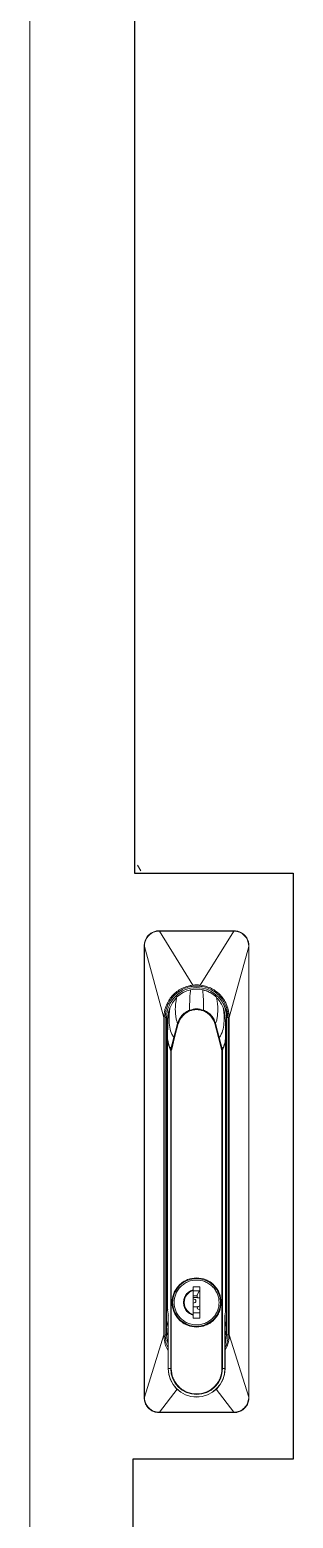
# Model space of a CAD drawing. Header units: millimetres. Extents: x 0 to 60, y -18 to 180.
# Drawn here: x 0 to 8.8, y 80.54 to 130.27 of the extents above; entities that cross this region are included whole.
import ezdxf

# ---------------------------------------------------------------- set-up
doc = ezdxf.new("R2010")
doc.units = ezdxf.units.MM

msp = doc.modelspace()

# ---------------------------------------------------------------- linework, layer by layer
at = {"lineweight": 5}
msp.add_line((0, 179), (0, 0), dxfattribs=at)
for p, q in [((3.499, 176.623), (3.499, 102.092)), ((3.499, 102.092), (8.798, 102.092)), ((8.798, 102.092), (8.798, 82.518)), ((8.798, 82.518), (3.44, 82.518)), ((3.44, 82.518), (3.44, 15.159))]:
    msp.add_line(p, q)
at = {"color": 0, "lineweight": 5}
for p, q in [((3.603, 102.358), (3.71, 102.173)), ((4.33, 100.171), (4.321, 100.171)), ((4.321, 100.171), (4.33, 100.171)), ((4.321, 100.157), (4.33, 100.157)), ((4.33, 100.171), (4.33, 100.157)), ((4.33, 100.171), (6.813, 100.171)), ((5.45, 98.354), (4.33, 100.157)), ((4.33, 100.157), (6.813, 100.157)), ((6.813, 100.157), (5.692, 98.354)), ((6.813, 100.171), (6.821, 100.171)), ((6.813, 100.157), (6.822, 100.157)), ((3.821, 99.649), (3.821, 99.671)), ((3.821, 99.649), (3.827, 99.649)), ((3.821, 84.59), (3.821, 99.649)), ((3.827, 99.649), (3.829, 99.671)), ((3.827, 99.649), (4.481, 97.271)), ((3.827, 84.59), (3.827, 99.649)), ((7.315, 99.649), (6.661, 97.271)), ((7.315, 99.649), (7.314, 99.671)), ((7.315, 99.649), (7.315, 84.59)), ((7.321, 99.649), (7.315, 99.649)), ((7.321, 99.671), (7.321, 99.649)), ((7.321, 99.649), (7.321, 84.59)), ((5.174, 98.133), (5.138, 98.113)), ((6.006, 98.112), (5.969, 98.133)), ((4.481, 86.671), (4.481, 97.271)), ((4.521, 86.671), (4.521, 97.271)), ((4.521, 97.271), (4.571, 97.271)), ((4.571, 86.671), (4.571, 97.271)), ((4.571, 97.271), (4.591, 96.988)), ((4.591, 96.988), (4.591, 88.381)), ((4.936, 97.074), (4.814, 96.604)), ((4.837, 96.598), (4.961, 97.067)), ((6.181, 97.067), (6.306, 96.598)), ((6.329, 96.604), (6.207, 97.074)), ((6.521, 97.271), (6.51, 97.333)), ((6.521, 97.271), (6.521, 97.271)), ((6.524, 97.246), (6.521, 97.271)), ((6.536, 96.956), (6.551, 96.988)), ((6.551, 96.988), (6.571, 97.271)), ((6.551, 88.381), (6.551, 96.988)), ((6.571, 97.271), (6.571, 86.671)), ((6.571, 97.271), (6.621, 97.271)), ((6.621, 97.271), (6.621, 86.671)), ((6.661, 97.271), (6.661, 86.671)), ((4.814, 96.604), (4.716, 96.225)), ((4.74, 96.219), (4.837, 96.598)), ((6.306, 96.598), (6.402, 96.219)), ((6.427, 96.225), (6.329, 96.604)), ((4.602, 96.473), (4.602, 96.462)), ((4.602, 96.471), (4.602, 87.577)), ((4.602, 96.462), (4.707, 96.188)), ((4.602, 96.462), (4.603, 96.452)), ((4.603, 96.452), (4.704, 96.183)), ((4.603, 87.62), (4.603, 96.452)), ((4.704, 96.183), (4.707, 96.188)), ((4.706, 96.157), (4.706, 85.541)), ((4.725, 96.157), (4.706, 96.157)), ((4.707, 96.188), (4.716, 96.225)), ((4.725, 96.157), (4.74, 96.219)), ((4.725, 85.541), (4.725, 96.157)), ((6.402, 96.219), (6.418, 96.157)), ((6.418, 96.157), (6.418, 85.541)), ((6.427, 96.225), (6.436, 96.188)), ((6.436, 96.188), (6.439, 96.183)), ((6.437, 85.541), (6.437, 96.157)), ((6.54, 96.452), (6.439, 96.183)), ((6.54, 96.452), (6.541, 96.462)), ((6.54, 87.62), (6.54, 96.452)), ((6.541, 96.462), (6.541, 96.473)), ((6.541, 87.577), (6.541, 96.471)), ((4.591, 88.381), (4.571, 88.381)), ((4.591, 88.381), (4.591, 88.361)), ((4.591, 88.381), (4.602, 88.381)), ((4.591, 88.361), (4.602, 88.361)), ((5.461, 88.276), (5.681, 88.276)), ((5.461, 88.174), (5.461, 88.276)), ((5.461, 88.141), (5.681, 88.141)), ((5.591, 87.993), (5.66, 88.141)), ((5.681, 88.276), (5.681, 87.226)), ((6.541, 88.381), (6.551, 88.381)), ((6.541, 88.361), (6.551, 88.361)), ((6.571, 88.381), (6.551, 88.381)), ((6.551, 88.361), (6.551, 88.381)), ((4.812, 88.001), (4.827, 88.001)), ((5.461, 87.971), (5.591, 87.971)), ((5.594, 87.921), (5.461, 87.921)), ((5.461, 87.871), (5.52, 87.847)), ((5.52, 87.754), (5.461, 87.731)), ((5.461, 87.604), (5.604, 87.604)), ((5.591, 87.931), (5.591, 87.993)), ((5.681, 87.911), (5.611, 87.911)), ((5.623, 87.617), (5.681, 87.641)), ((5.681, 87.501), (5.623, 87.524)), ((6.316, 88.001), (6.331, 88.001)), ((6.354, 87.877), (6.345, 87.866)), ((4.622, 87.14), (4.571, 86.921)), ((4.619, 87.371), (4.625, 87.267)), ((4.622, 87.34), (4.629, 87.321)), ((4.622, 87.321), (4.622, 85.541)), ((4.625, 85.541), (4.625, 87.267)), ((4.827, 87.501), (4.812, 87.501)), ((5.681, 87.401), (5.461, 87.401)), ((5.461, 87.226), (5.461, 87.328)), ((5.681, 87.226), (5.461, 87.226)), ((6.331, 87.501), (6.316, 87.501)), ((6.518, 87.267), (6.524, 87.371)), ((6.518, 85.541), (6.518, 87.267)), ((6.521, 87.289), (6.521, 87.321)), ((6.521, 85.541), (6.521, 87.289)), ((6.571, 86.921), (6.521, 87.14)), ((3.827, 84.59), (4.481, 86.671)), ((4.571, 86.671), (4.521, 86.671)), ((6.621, 86.671), (6.571, 86.671)), ((7.315, 84.59), (6.661, 86.671)), ((4.622, 85.541), (4.625, 85.541)), ((4.706, 85.541), (4.625, 85.541)), ((4.706, 85.541), (4.725, 85.541)), ((6.437, 85.541), (6.418, 85.541)), ((6.518, 85.541), (6.437, 85.541)), ((6.521, 85.541), (6.518, 85.541)), ((3.821, 84.571), (3.821, 84.59)), ((3.821, 84.59), (3.827, 84.59)), ((3.827, 84.59), (3.828, 84.57)), ((4.331, 84.083), (4.918, 84.852)), ((6.812, 84.083), (6.225, 84.852)), ((7.315, 84.59), (7.315, 84.57)), ((7.321, 84.59), (7.315, 84.59)), ((7.321, 84.59), (7.321, 84.571)), ((6.812, 84.083), (4.331, 84.083)), ((6.812, 84.071), (4.331, 84.071)), ((6.812, 84.083), (6.822, 84.083)), ((6.812, 84.071), (6.821, 84.071)), ((6.821, 84.071), (6.812, 84.071))]:
    msp.add_line(p, q, dxfattribs=at)
at = {"color": 0, "lineweight": 5, "flags": 128}
for points in [[(4.622, 86.357), (4.591, 86.476), (4.571, 86.671)], [(6.571, 86.671), (6.552, 86.476), (6.521, 86.357)]]:
    msp.add_lwpolyline(points, dxfattribs=at)
at = {"color": 0, "lineweight": 5}
msp.add_circle((5.571, 87.751), 0.8, dxfattribs=at)
for centre, radius, start, end in [((5.571, 97.271), 1, 0, 180), ((4.591, 88.341), 0.02, 90, 180), ((5.571, 87.751), 0.415, 105.3628, 254.6372), ((6.551, 88.341), 0.02, 0.0001, 90), ((5.571, 87.751), 0.8, 180, 269.7498), ((5.501, 87.801), 0.05, 291.9263, 68.0737), ((5.571, 87.751), 0.8, 269.7498, 2.2577), ((5.611, 87.931), 0.02, 180, 270), ((5.641, 87.571), 0.05, 111.9263, 248.0737), ((5.571, 87.751), 0.35, 251.6823, 288.3177), ((5.571, 85.541), 0.95, 180, 0), ((5.571, 85.541), 0.946, 180, 0), ((5.571, 85.541), 0.865, 180, 0)]:
    msp.add_arc(centre, radius, start, end, dxfattribs=at)
for centre, start_param, end_param in [((5.649, 87.561), 3.084478, 3.32439), ((5.494, 87.561), 6.100514, 6.340295)]:
    msp.add_ellipse(centre, major_axis=(1.047, 0), ratio=0.997268, start_param=start_param, end_param=end_param, dxfattribs=at)
for points, knots in [([(4.321, 100.171), (4.282, 100.168), (4.202, 100.162), (4.089, 100.119), (3.995, 100.055), (3.9, 99.954), (3.833, 99.822), (3.825, 99.714), (3.821, 99.671)], [0, 0, 0, 0, 0.150722, 0.307369, 0.455042, 0.58442, 0.836005, 1, 1, 1, 1]), ([(3.829, 99.671), (3.838, 99.735), (3.856, 99.862), (3.97, 100.022), (4.13, 100.134), (4.258, 100.15), (4.321, 100.157)], [0, 0, 0, 0, 0.250864, 0.500704, 0.750304, 1, 1, 1, 1]), ([(4.321, 100.157), (4.321, 100.159), (4.321, 100.163), (4.321, 100.167), (4.321, 100.17), (4.321, 100.17), (4.321, 100.171)], [0, 0, 0, 0, 0.261223, 0.502672, 0.740877, 1, 1, 1, 1]), ([(6.813, 100.171), (6.813, 100.17), (6.813, 100.17), (6.813, 100.167), (6.813, 100.163), (6.813, 100.159), (6.813, 100.157)], [0, 0, 0, 0, 0.243924, 0.499865, 0.755878, 1, 1, 1, 1]), ([(7.321, 99.671), (7.318, 99.718), (7.311, 99.798), (7.262, 99.916), (7.178, 100.035), (7.053, 100.122), (6.925, 100.165), (6.855, 100.169), (6.821, 100.171)], [0, 0, 0, 0, 0.181717, 0.304543, 0.485421, 0.735181, 0.870545, 1, 1, 1, 1]), ([(6.821, 100.171), (6.821, 100.17), (6.821, 100.17), (6.822, 100.167), (6.822, 100.163), (6.822, 100.159), (6.822, 100.157)], [0, 0, 0, 0, 0.259118, 0.497316, 0.738772, 1, 1, 1, 1]), ([(6.822, 100.157), (6.885, 100.15), (7.013, 100.134), (7.173, 100.022), (7.286, 99.862), (7.305, 99.735), (7.314, 99.671)], [0, 0, 0, 0, 0.249656, 0.499262, 0.749132, 1, 1, 1, 1]), ([(3.821, 99.671), (3.822, 99.671), (3.822, 99.671), (3.823, 99.671), (3.825, 99.671), (3.827, 99.671), (3.829, 99.671)], [0, 0, 0, 0, 0.241509, 0.47885, 0.733201, 1, 1, 1, 1]), ([(7.321, 99.671), (7.321, 99.671), (7.321, 99.671), (7.32, 99.671), (7.317, 99.671), (7.315, 99.671), (7.314, 99.671)], [0, 0, 0, 0, 0.247003, 0.5, 0.752997, 1, 1, 1, 1]), ([(4.481, 97.271), (4.485, 97.331), (4.494, 97.514), (4.579, 97.749), (4.748, 98.003), (4.979, 98.21), (5.248, 98.324), (5.41, 98.348), (5.45, 98.354)], [0, 0, 0, 0, 0.115044, 0.346127, 0.460247, 0.690954, 0.92232, 1, 1, 1, 1]), ([(4.521, 97.271), (4.525, 97.335), (4.532, 97.467), (4.59, 97.662), (4.687, 97.85), (4.824, 98.018), (4.992, 98.155), (5.18, 98.252), (5.375, 98.309), (5.571, 98.327), (5.767, 98.309), (5.963, 98.252), (6.151, 98.155), (6.319, 98.018), (6.456, 97.85), (6.553, 97.662), (6.611, 97.467), (6.618, 97.335), (6.621, 97.271)], [0, 0, 0, 0, 0.058258, 0.120006, 0.18432, 0.25, 0.31568, 0.379994, 0.441742, 0.5, 0.558258, 0.620006, 0.68432, 0.75, 0.81568, 0.879994, 0.941742, 1, 1, 1, 1]), ([(5.368, 98.198), (5.282, 98.173), (5.11, 98.122), (4.973, 98.006), (4.905, 97.947)], [0, 0, 0, 0, 0.5, 1, 1, 1, 1]), ([(5.098, 98.091), (5.076, 98.079), (5.005, 98.041), (4.946, 97.986), (4.905, 97.948)], [0, 0, 0, 0, 0.310126, 1, 1, 1, 1]), ([(5.174, 98.133), (5.172, 98.133), (5.169, 98.131), (5.166, 98.13), (5.165, 98.129), (5.164, 98.129), (5.164, 98.129)], [0, 0, 0, 0, 0.257452, 0.520922, 0.763713, 1, 1, 1, 1]), ([(5.167, 98.129), (5.167, 98.129), (5.166, 98.13), (5.165, 98.129), (5.165, 98.129)], [0, 0, 0, 0, 0.061443, 1, 1, 1, 1]), ([(5.367, 98.191), (5.367, 98.19), (5.367, 98.188), (5.361, 98.114), (5.345, 97.955), (5.338, 97.723), (5.338, 97.585), (5.339, 97.517)], [0, 0, 0, 0, 0.0519572, 0.1811289, 0.4459829, 0.7273258, 1, 1, 1, 1]), ([(5.45, 98.354), (5.47, 98.356), (5.5, 98.359), (5.54, 98.36), (5.565, 98.361), (5.586, 98.361), (5.616, 98.36), (5.651, 98.358), (5.682, 98.355), (5.692, 98.354)], [0, 0, 0, 0, 0.248054, 0.372046, 0.496041, 0.558031, 0.620024, 0.868066, 1, 1, 1, 1]), ([(5.692, 98.354), (5.809, 98.33), (5.986, 98.294), (6.247, 98.14), (6.425, 97.968), (6.583, 97.707), (6.653, 97.484), (6.66, 97.317), (6.661, 97.271)], [0, 0, 0, 0, 0.223591, 0.337758, 0.568488, 0.682835, 0.913147, 1, 1, 1, 1]), ([(5.775, 98.199), (5.775, 98.199), (5.775, 98.197), (5.782, 98.116), (5.798, 97.954), (5.805, 97.723), (5.804, 97.585), (5.804, 97.517)], [0, 0, 0, 0, 0.1295286, 0.2481311, 0.4913141, 0.7496367, 1, 1, 1, 1]), ([(5.943, 98.146), (5.943, 98.146), (5.942, 98.146), (5.941, 98.147), (5.934, 98.15), (5.928, 98.152), (5.922, 98.155), (5.922, 98.155), (5.922, 98.155), (5.922, 98.155), (5.921, 98.155), (5.919, 98.156), (5.908, 98.16), (5.861, 98.178), (5.814, 98.19), (5.775, 98.199)], [0, 0, 0, 0, 0.0161416, 0.0230275, 0.0296667, 0.135597, 0.1356028, 0.1356545, 0.135803, 0.136373, 0.138605, 0.1474368, 0.1825713, 0.3227212, 1, 1, 1, 1]), ([(6.238, 97.947), (6.17, 98.006), (6.033, 98.122), (5.861, 98.173), (5.775, 98.198)], [0, 0, 0, 0, 0.5, 1, 1, 1, 1]), ([(5.954, 98.141), (5.953, 98.141), (5.951, 98.142), (5.948, 98.143), (5.945, 98.145), (5.943, 98.146)], [0, 0, 0, 0, 0.172326, 0.500381, 1, 1, 1, 1]), ([(5.969, 98.133), (5.967, 98.135), (5.962, 98.137), (5.956, 98.14), (5.954, 98.141)], [0, 0, 0, 0, 0.502146, 1, 1, 1, 1]), ([(5.979, 98.129), (5.978, 98.129), (5.978, 98.129), (5.977, 98.13), (5.974, 98.131), (5.971, 98.133), (5.969, 98.133)], [0, 0, 0, 0, 0.2364024, 0.4690708, 0.7333272, 1, 1, 1, 1]), ([(6.238, 97.948), (6.198, 97.985), (6.139, 98.039), (6.069, 98.077), (6.046, 98.089)], [0, 0, 0, 0, 0.673802, 1, 1, 1, 1]), ([(4.643, 97.471), (4.642, 97.468), (4.641, 97.464), (4.635, 97.43), (4.628, 97.38), (4.621, 97.317), (4.619, 97.273), (4.618, 97.251)], [0, 0, 0, 0, 0.2005389, 0.4010397, 0.6025037, 0.8057968, 1, 1, 1, 1]), ([(4.681, 97.604), (4.671, 97.575), (4.657, 97.534), (4.644, 97.478), (4.638, 97.45), (4.637, 97.44), (4.637, 97.44)], [0, 0, 0, 0, 0.572428, 0.808226, 0.999957, 1, 1, 1, 1]), ([(4.678, 97.58), (4.676, 97.559), (4.669, 97.513), (4.654, 97.377), (4.645, 97.186), (4.668, 96.953), (4.726, 96.733), (4.79, 96.639), (4.814, 96.604)], [0, 0, 0, 0, 0.114315, 0.253536, 0.405646, 0.641725, 0.864264, 1, 1, 1, 1]), ([(4.902, 97.929), (4.855, 97.877), (4.761, 97.773), (4.706, 97.644), (4.678, 97.58)], [0, 0, 0, 0, 0.500379, 1, 1, 1, 1]), ([(4.681, 97.602), (4.681, 97.603), (4.681, 97.604), (4.681, 97.599), (4.679, 97.583), (4.678, 97.58)], [0, 0, 0, 0, 0.2627277, 0.876572, 1, 1, 1, 1]), ([(4.902, 97.925), (4.899, 97.908), (4.893, 97.869), (4.875, 97.757), (4.855, 97.573), (4.866, 97.369), (4.897, 97.181), (4.923, 97.108), (4.936, 97.074)], [0, 0, 0, 0, 0.113218, 0.253554, 0.403639, 0.714265, 0.863732, 1, 1, 1, 1]), ([(4.904, 97.94), (4.904, 97.941), (4.904, 97.943), (4.902, 97.929), (4.902, 97.925)], [0, 0, 0, 0, 0.737396, 1, 1, 1, 1]), ([(5.339, 97.517), (5.295, 97.497), (5.212, 97.459), (5.099, 97.365), (4.997, 97.241), (4.957, 97.131), (4.936, 97.074)], [0, 0, 0, 0, 0.231292, 0.439388, 0.705621, 1, 1, 1, 1]), ([(4.961, 97.067), (4.98, 97.118), (5.019, 97.223), (5.12, 97.349), (5.232, 97.441), (5.312, 97.477), (5.348, 97.494)], [0, 0, 0, 0, 0.275546, 0.560393, 0.801082, 1, 1, 1, 1]), ([(5.804, 97.517), (5.726, 97.538), (5.571, 97.581), (5.416, 97.538), (5.339, 97.517)], [0, 0, 0, 0, 0.502872, 1, 1, 1, 1]), ([(5.339, 97.517), (5.339, 97.516), (5.34, 97.513), (5.343, 97.507), (5.345, 97.501), (5.347, 97.496), (5.348, 97.494)], [0, 0, 0, 0, 0.246226, 0.5, 0.753774, 1, 1, 1, 1]), ([(5.348, 97.494), (5.422, 97.515), (5.571, 97.558), (5.72, 97.515), (5.795, 97.494)], [0, 0, 0, 0, 0.497131, 1, 1, 1, 1]), ([(5.804, 97.517), (5.804, 97.515), (5.803, 97.513), (5.8, 97.507), (5.798, 97.5), (5.796, 97.496), (5.795, 97.494)], [0, 0, 0, 0, 0.250161, 0.505298, 0.757666, 1, 1, 1, 1]), ([(5.795, 97.494), (5.831, 97.477), (5.91, 97.44), (6.023, 97.349), (6.124, 97.223), (6.162, 97.119), (6.181, 97.067)], [0, 0, 0, 0, 0.199371, 0.439592, 0.722738, 1, 1, 1, 1]), ([(6.207, 97.074), (6.186, 97.131), (6.146, 97.241), (6.044, 97.365), (5.931, 97.459), (5.848, 97.497), (5.804, 97.517)], [0, 0, 0, 0, 0.2944185, 0.5606602, 0.7686653, 1, 1, 1, 1]), ([(6.241, 97.925), (6.244, 97.908), (6.25, 97.869), (6.268, 97.757), (6.287, 97.573), (6.277, 97.369), (6.246, 97.181), (6.219, 97.108), (6.207, 97.074)], [0, 0, 0, 0, 0.113219, 0.253555, 0.403639, 0.714265, 0.863732, 1, 1, 1, 1]), ([(6.239, 97.94), (6.239, 97.941), (6.238, 97.943), (6.241, 97.929), (6.241, 97.925)], [0, 0, 0, 0, 0.7373011, 1, 1, 1, 1]), ([(6.465, 97.58), (6.437, 97.644), (6.382, 97.773), (6.288, 97.877), (6.241, 97.929)], [0, 0, 0, 0, 0.499621, 1, 1, 1, 1]), ([(6.465, 97.58), (6.467, 97.559), (6.474, 97.513), (6.489, 97.377), (6.498, 97.186), (6.475, 96.953), (6.417, 96.733), (6.353, 96.639), (6.329, 96.604)], [0, 0, 0, 0, 0.1143155, 0.2535364, 0.4056461, 0.6417254, 0.864264, 1, 1, 1, 1]), ([(6.519, 97.335), (6.519, 97.337), (6.519, 97.339), (6.521, 97.324), (6.521, 97.326), (6.521, 97.328), (6.52, 97.331), (6.52, 97.335), (6.519, 97.34), (6.518, 97.347), (6.516, 97.362), (6.511, 97.399), (6.496, 97.491), (6.476, 97.557), (6.462, 97.604)], [0, 0, 0, 0, 0.2744, 0.365533, 0.381231, 0.394351, 0.405828, 0.41151, 0.417488, 0.43127, 0.44878, 0.496965, 0.638275, 1, 1, 1, 1]), ([(6.462, 97.602), (6.462, 97.603), (6.462, 97.604), (6.462, 97.599), (6.464, 97.583), (6.465, 97.58)], [0, 0, 0, 0, 0.258266, 0.875831, 1, 1, 1, 1]), ([(6.471, 97.74), (6.504, 97.666), (6.571, 97.517), (6.581, 97.354), (6.586, 97.271)], [0, 0, 0, 0, 0.492711, 1, 1, 1, 1]), ([(4.579, 97.168), (4.577, 97.175), (4.575, 97.182), (4.575, 97.19), (4.575, 97.191), (4.574, 97.194), (4.574, 97.203), (4.573, 97.22), (4.572, 97.249), (4.571, 97.302), (4.574, 97.345), (4.577, 97.373)], [0, 0, 0, 0, 0.106262, 0.107792, 0.110546, 0.119727, 0.152783, 0.249281, 0.374556, 0.579136, 1, 1, 1, 1]), ([(4.618, 97.251), (4.618, 97.253), (4.618, 97.259), (4.617, 97.264), (4.616, 97.265), (4.614, 97.253), (4.612, 97.214), (4.609, 97.133), (4.606, 96.919), (4.604, 96.717), (4.602, 96.564)], [0, 0, 0, 0, 0.014425, 0.034202, 0.080155, 0.140053, 0.22065, 0.337213, 0.498892, 1, 1, 1, 1]), ([(4.936, 97.074), (4.938, 97.074), (4.94, 97.073), (4.947, 97.071), (4.954, 97.069), (4.959, 97.067), (4.961, 97.067)], [0, 0, 0, 0, 0.247577, 0.502788, 0.75653, 1, 1, 1, 1]), ([(6.207, 97.074), (6.205, 97.074), (6.202, 97.073), (6.196, 97.071), (6.189, 97.069), (6.184, 97.067), (6.181, 97.067)], [0, 0, 0, 0, 0.245517, 0.5, 0.754483, 1, 1, 1, 1]), ([(6.54, 96.564), (6.539, 96.72), (6.537, 96.926), (6.533, 97.142), (6.531, 97.221), (6.529, 97.256), (6.527, 97.266), (6.526, 97.264), (6.525, 97.257), (6.525, 97.251), (6.524, 97.248), (6.524, 97.246)], [0, 0, 0, 0, 0.509342, 0.672287, 0.786489, 0.864113, 0.922587, 0.967164, 0.986497, 0.993791, 1, 1, 1, 1]), ([(6.571, 97.271), (6.571, 97.188), (6.57, 97.104), (6.541, 97.026), (6.54, 97.025)], [0, 0, 0, 0, 0.97984, 1, 1, 1, 1]), ([(4.602, 96.564), (4.615, 96.495), (4.633, 96.395), (4.675, 96.282), (4.703, 96.244), (4.716, 96.225)], [0, 0, 0, 0, 0.528719, 0.768791, 1, 1, 1, 1]), ([(4.602, 96.564), (4.602, 96.549), (4.602, 96.519), (4.602, 96.488), (4.602, 96.473)], [0, 0, 0, 0, 0.499999, 1, 1, 1, 1]), ([(4.814, 96.604), (4.816, 96.604), (4.819, 96.603), (4.824, 96.602), (4.831, 96.6), (4.835, 96.599), (4.837, 96.598)], [0, 0, 0, 0, 0.2502364, 0.5046584, 0.7566605, 1, 1, 1, 1]), ([(6.329, 96.604), (6.327, 96.604), (6.324, 96.603), (6.319, 96.602), (6.313, 96.6), (6.308, 96.599), (6.306, 96.598)], [0, 0, 0, 0, 0.245034, 0.497646, 0.751482, 1, 1, 1, 1]), ([(6.427, 96.225), (6.44, 96.244), (6.468, 96.282), (6.51, 96.395), (6.528, 96.495), (6.54, 96.564)], [0, 0, 0, 0, 0.2312091, 0.4712806, 1, 1, 1, 1]), ([(6.54, 96.564), (6.541, 96.549), (6.541, 96.519), (6.541, 96.488), (6.541, 96.473)], [0, 0, 0, 0, 0.499999, 1, 1, 1, 1]), ([(4.704, 96.183), (4.705, 96.183), (4.705, 96.18), (4.706, 96.171), (4.706, 96.163), (4.706, 96.157)], [0, 0, 0, 0, 0.067391, 0.380475, 1, 1, 1, 1]), ([(4.707, 96.188), (4.707, 96.187), (4.709, 96.186), (4.712, 96.182), (4.718, 96.173), (4.722, 96.164), (4.725, 96.157)], [0, 0, 0, 0, 0.122213, 0.213472, 0.45482, 1, 1, 1, 1]), ([(4.716, 96.225), (4.718, 96.224), (4.721, 96.224), (4.727, 96.222), (4.733, 96.22), (4.738, 96.219), (4.74, 96.219)], [0, 0, 0, 0, 0.246164, 0.5, 0.753836, 1, 1, 1, 1]), ([(6.427, 96.225), (6.425, 96.224), (6.422, 96.224), (6.416, 96.222), (6.41, 96.22), (6.405, 96.219), (6.402, 96.219)], [0, 0, 0, 0, 0.246208, 0.50006, 0.75388, 1, 1, 1, 1]), ([(6.418, 96.157), (6.421, 96.163), (6.424, 96.169), (6.428, 96.177), (6.429, 96.18), (6.431, 96.182), (6.432, 96.182), (6.432, 96.182), (6.432, 96.183), (6.433, 96.184), (6.434, 96.186), (6.436, 96.187), (6.436, 96.188)], [0, 0, 0, 0, 0.477046, 0.514947, 0.695208, 0.739344, 0.751442, 0.755007, 0.756919, 0.82511, 0.901139, 1, 1, 1, 1]), ([(6.436, 96.188), (6.454, 96.232), (6.49, 96.321), (6.524, 96.415), (6.541, 96.462)], [0, 0, 0, 0, 0.499214, 1, 1, 1, 1]), ([(6.437, 96.157), (6.437, 96.162), (6.437, 96.17), (6.437, 96.18), (6.438, 96.183), (6.439, 96.183)], [0, 0, 0, 0, 0.548021, 0.923182, 1, 1, 1, 1]), ([(6.391, 87.751), (6.38, 87.854), (6.364, 88.012), (6.261, 88.203), (6.156, 88.335), (6.024, 88.441), (5.833, 88.54), (5.571, 88.59), (5.31, 88.54), (5.119, 88.441), (4.987, 88.335), (4.882, 88.203), (4.779, 88.012), (4.762, 87.854), (4.751, 87.751)], [0, 0, 0, 0, 0.119728, 0.18418, 0.25, 0.31582, 0.380272, 0.5, 0.619728, 0.68418, 0.75, 0.81582, 0.880272, 1, 1, 1, 1]), ([(5.571, 88.501), (5.477, 88.491), (5.332, 88.475), (5.157, 88.382), (5.037, 88.285), (4.94, 88.165), (4.849, 87.99), (4.803, 87.751), (4.849, 87.511), (4.94, 87.337), (5.037, 87.216), (5.157, 87.12), (5.332, 87.026), (5.477, 87.011), (5.571, 87.001)], [0, 0, 0, 0, 0.119728, 0.18418, 0.25, 0.31582, 0.380272, 0.5, 0.619728, 0.68418, 0.75, 0.81582, 0.880272, 1, 1, 1, 1]), ([(5.461, 87.328), (5.417, 87.344), (5.327, 87.376), (5.219, 87.479), (5.15, 87.608), (5.127, 87.751), (5.15, 87.893), (5.219, 88.023), (5.327, 88.125), (5.417, 88.158), (5.461, 88.174)], [0, 0, 0, 0, 0.121553, 0.25, 0.378447, 0.5, 0.621553, 0.75, 0.878447, 1, 1, 1, 1]), ([(5.461, 87.35), (5.461, 87.424), (5.461, 87.583), (5.461, 87.858), (5.461, 88.065), (5.461, 88.166), (5.461, 88.187)], [0, 0, 0, 0, 0.276681, 0.597627, 0.918573, 1, 1, 1, 1]), ([(5.461, 88.151), (5.461, 88.155), (5.461, 88.162), (5.461, 88.17), (5.461, 88.174)], [0, 0, 0, 0, 0.599472, 1, 1, 1, 1]), ([(5.461, 87.35), (5.461, 87.426), (5.461, 87.578), (5.461, 87.837), (5.461, 88.03), (5.461, 88.127), (5.461, 88.151)], [0, 0, 0, 0, 0.300194, 0.600388, 0.900582, 1, 1, 1, 1]), ([(5.571, 87.001), (5.666, 87.011), (5.811, 87.026), (5.986, 87.12), (6.106, 87.216), (6.203, 87.337), (6.294, 87.511), (6.34, 87.751), (6.294, 87.99), (6.203, 88.165), (6.106, 88.285), (5.986, 88.382), (5.811, 88.475), (5.666, 88.491), (5.571, 88.501)], [0, 0, 0, 0, 0.119728, 0.18418, 0.25, 0.31582, 0.380272, 0.5, 0.619728, 0.68418, 0.75, 0.81582, 0.880272, 1, 1, 1, 1]), ([(4.571, 87.771), (4.573, 87.7), (4.575, 87.609), (4.606, 87.525), (4.612, 87.506)], [0, 0, 0, 0, 0.7839665, 1, 1, 1, 1]), ([(4.751, 87.751), (4.762, 87.648), (4.779, 87.489), (4.882, 87.298), (4.987, 87.167), (5.119, 87.06), (5.31, 86.961), (5.571, 86.911), (5.833, 86.961), (6.024, 87.06), (6.156, 87.167), (6.261, 87.298), (6.364, 87.489), (6.38, 87.648), (6.391, 87.751)], [0, 0, 0, 0, 0.119728, 0.18418, 0.25, 0.31582, 0.380272, 0.5, 0.619728, 0.68418, 0.75, 0.81582, 0.880272, 1, 1, 1, 1]), ([(6.571, 87.771), (6.57, 87.7), (6.568, 87.609), (6.537, 87.525), (6.531, 87.506)], [0, 0, 0, 0, 0.781566, 1, 1, 1, 1]), ([(4.625, 87.267), (4.624, 87.283), (4.623, 87.306), (4.622, 87.331), (4.622, 87.34), (4.622, 87.341), (4.622, 87.342), (4.622, 87.342), (4.622, 87.342), (4.622, 87.341), (4.622, 87.341)], [0, 0, 0, 0, 0.603108, 0.916072, 0.964109, 0.972464, 0.979764, 0.986425, 0.992983, 1, 1, 1, 1]), ([(4.622, 87.34), (4.622, 87.341), (4.622, 87.341), (4.622, 87.341), (4.622, 87.341), (4.622, 87.341), (4.622, 87.34)], [0, 0, 0, 0, 0.322991, 0.5, 0.677009, 1, 1, 1, 1]), ([(5.461, 87.328), (5.461, 87.332), (5.461, 87.34), (5.461, 87.347), (5.461, 87.35)], [0, 0, 0, 0, 0.601188, 1, 1, 1, 1]), ([(6.518, 87.282), (6.518, 87.286), (6.519, 87.303), (6.52, 87.322), (6.521, 87.338), (6.521, 87.341), (6.521, 87.342), (6.521, 87.342), (6.521, 87.342), (6.521, 87.341), (6.521, 87.34), (6.521, 87.332), (6.52, 87.307), (6.519, 87.283), (6.518, 87.267)], [0, 0, 0, 0, 0.087571, 0.3474514, 0.4252628, 0.4355886, 0.4397537, 0.443493, 0.4470833, 0.4508344, 0.4598013, 0.4860308, 0.6558383, 1, 1, 1, 1]), ([(6.521, 87.34), (6.521, 87.341), (6.521, 87.342), (6.521, 87.343), (6.52, 87.342), (6.52, 87.342)], [0, 0, 0, 0, 0.293812, 0.606023, 1, 1, 1, 1]), ([(4.622, 86.137), (4.62, 86.14), (4.551, 86.244), (4.495, 86.429), (4.485, 86.611), (4.481, 86.671)], [0, 0, 0, 0, 0.017927, 0.674344, 1, 1, 1, 1]), ([(4.622, 86.233), (4.613, 86.25), (4.571, 86.326), (4.533, 86.475), (4.525, 86.607), (4.521, 86.671)], [0, 0, 0, 0, 0.127778, 0.57657, 1, 1, 1, 1]), ([(4.622, 86.623), (4.61, 86.657), (4.578, 86.753), (4.574, 86.855), (4.571, 86.921)], [0, 0, 0, 0, 0.353458, 1, 1, 1, 1]), ([(6.571, 86.921), (6.569, 86.855), (6.565, 86.753), (6.533, 86.657), (6.521, 86.623)], [0, 0, 0, 0, 0.646542, 1, 1, 1, 1]), ([(6.661, 86.671), (6.658, 86.593), (6.649, 86.411), (6.568, 86.246), (6.521, 86.152)], [0, 0, 0, 0, 0.426731, 1, 1, 1, 1]), ([(6.621, 86.671), (6.618, 86.607), (6.61, 86.475), (6.572, 86.326), (6.53, 86.25), (6.521, 86.233)], [0, 0, 0, 0, 0.42343, 0.872222, 1, 1, 1, 1]), ([(6.418, 85.541), (6.407, 85.434), (6.389, 85.27), (6.284, 85.073), (6.175, 84.938), (6.039, 84.828), (5.842, 84.725), (5.571, 84.673), (5.301, 84.725), (5.104, 84.828), (4.968, 84.938), (4.859, 85.073), (4.753, 85.27), (4.736, 85.434), (4.725, 85.541)], [0, 0, 0, 0, 0.119728, 0.18418, 0.25, 0.31582, 0.380272, 0.5, 0.619728, 0.68418, 0.75, 0.81582, 0.880272, 1, 1, 1, 1]), ([(3.821, 84.571), (3.822, 84.571), (3.822, 84.571), (3.823, 84.57), (3.825, 84.57), (3.827, 84.57), (3.828, 84.57)], [0, 0, 0, 0, 0.2471311, 0.5, 0.7528689, 1, 1, 1, 1]), ([(3.821, 84.571), (3.825, 84.524), (3.831, 84.45), (3.873, 84.343), (3.927, 84.257), (4.006, 84.178), (4.099, 84.118), (4.208, 84.078), (4.284, 84.073), (4.321, 84.071)], [0, 0, 0, 0, 0.177898, 0.282755, 0.436051, 0.563148, 0.707823, 0.858639, 1, 1, 1, 1]), ([(4.321, 84.083), (4.258, 84.091), (4.13, 84.106), (3.969, 84.219), (3.856, 84.379), (3.838, 84.506), (3.828, 84.57)], [0, 0, 0, 0, 0.24977, 0.499352, 0.749138, 1, 1, 1, 1]), ([(6.821, 84.071), (6.862, 84.074), (6.946, 84.08), (7.063, 84.127), (7.16, 84.196), (7.243, 84.292), (7.308, 84.416), (7.317, 84.519), (7.321, 84.571)], [0, 0, 0, 0, 0.155662, 0.320777, 0.475455, 0.606982, 0.802599, 1, 1, 1, 1]), ([(7.315, 84.57), (7.305, 84.506), (7.287, 84.379), (7.174, 84.219), (7.013, 84.106), (6.885, 84.091), (6.822, 84.083)], [0, 0, 0, 0, 0.2508305, 0.5006114, 0.7501927, 1, 1, 1, 1]), ([(7.321, 84.571), (7.321, 84.571), (7.321, 84.571), (7.32, 84.57), (7.318, 84.57), (7.316, 84.57), (7.315, 84.57)], [0, 0, 0, 0, 0.242089, 0.479639, 0.733698, 1, 1, 1, 1]), ([(6.812, 84.071), (6.812, 84.071), (6.812, 84.071), (6.812, 84.074), (6.812, 84.078), (6.812, 84.081), (6.812, 84.083)], [0, 0, 0, 0, 0.2446189, 0.5, 0.7553811, 1, 1, 1, 1]), ([(6.821, 84.071), (6.821, 84.071), (6.821, 84.071), (6.822, 84.074), (6.822, 84.078), (6.822, 84.081), (6.822, 84.083)], [0, 0, 0, 0, 0.24457, 0.5, 0.75543, 1, 1, 1, 1])]:
    msp.add_open_spline(points, degree=3, knots=knots, dxfattribs=at)
for points in [[(5.775, 98.197), (5.707, 98.209), (5.571, 98.231), (5.436, 98.209), (5.368, 98.197)], [(6.571, 96.988), (6.571, 96.988), (6.571, 96.988), (6.566, 96.988), (6.559, 96.988), (6.554, 96.988), (6.551, 96.988)], [(6.437, 96.157), (6.436, 96.157), (6.434, 96.157), (6.429, 96.157), (6.424, 96.157), (6.42, 96.157), (6.418, 96.157)]]:
    msp.add_open_spline(points, degree=3, dxfattribs=at)

doc.saveas('drawing.dxf')
